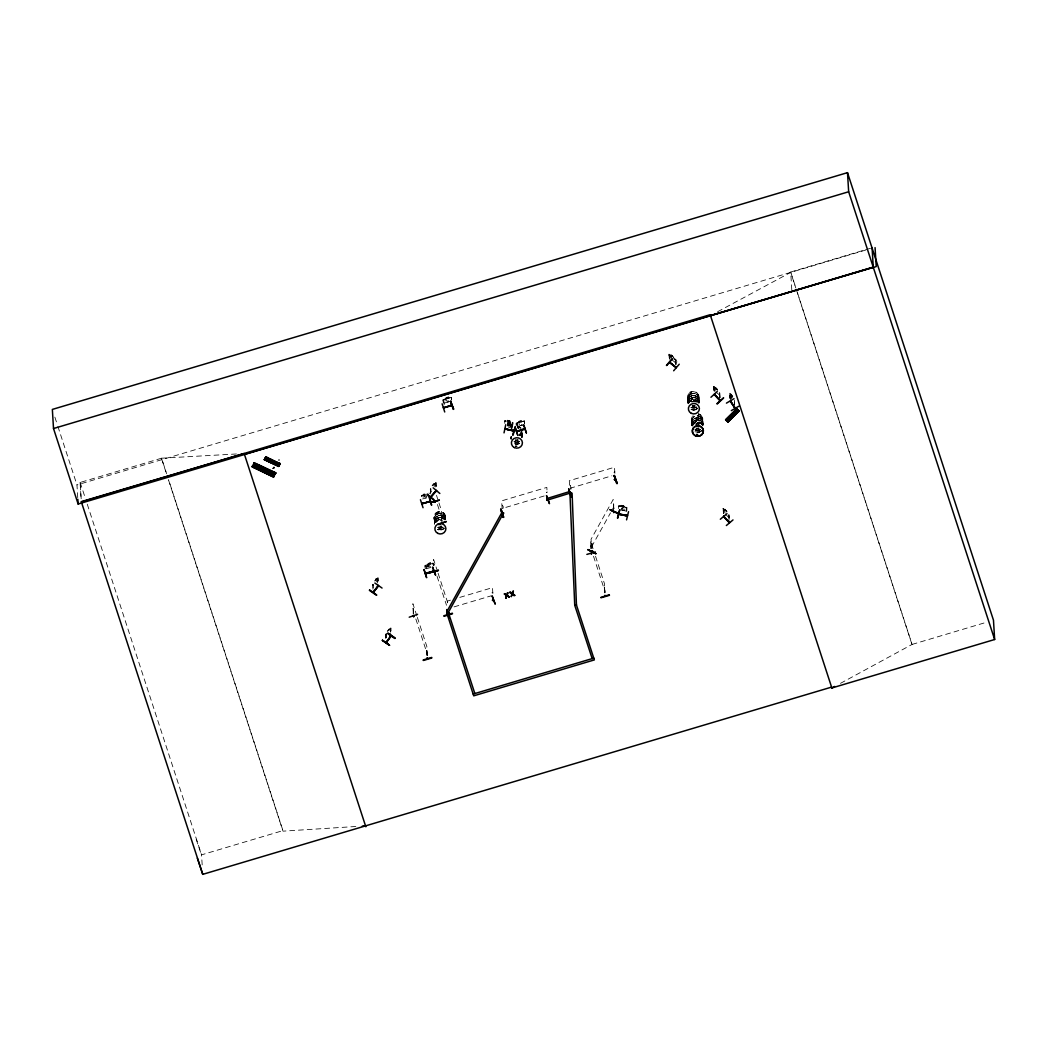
<?xml version="1.0" encoding="UTF-8"?>
<svg xmlns="http://www.w3.org/2000/svg" width="1047" height="1047" viewBox="0 0 1047 1047"><rect width="100%" height="100%" fill="white"/><g stroke="black" fill="none" stroke-linecap="round" stroke-linejoin="round"><path stroke-width="0.75" stroke-dasharray="5 3.75" d="M274.275 467.093L273.921 468.506L274.078 467.342M434.361 517.388L434.23 518.762L434.139 516.982M434.505 521.55L434.61 524.403M438.523 512.533L437.816 512.794L438.772 512.637M438.3 518.985L438.785 518.344M441.821 526.706L440.957 527.099L440.918 526.104M441.808 521.21L441.625 514.862L441.258 520.909M437.005 521.537C425.619 513.279 449.098 506.146 444.635 519.26M445.276 519.862L445.171 517.074L443.535 514.692M511.015 439.112L511.263 437.581A5.523 5.222 -3.5 0 0 511.132 438.929L511.041 437.162A5.523 5.222 -3.5 0 0 511.263 438.497M517.323 441.036L518.213 441.153M521.694 434.165L521.838 432.804L521.93 434.57M521.825 436.285L522.073 434.754M687.879 397.337L687.748 398.698C685.72 384.328 708.008 394.928 694.828 401.826A5.523 5.222 -3.5 0 0 697.577 393.685A5.523 5.222 -3.5 0 0 688.546 394.065A5.523 5.222 -3.5 0 0 691.949 401.969M688.01 399.444L688.73 403.697M687.892 402.964L688.533 400.176M691.831 393.096L691.491 393.057M691.727 398.868L692.42 398.318L692.447 399.116M692.42 398.776L692.525 398.383M693.533 400.648L694.802 399.889M691.596 421.221L691.831 419.69M693.952 400.124L693.886 400.661M691.975 423.852L691.845 425.331L692.486 422.53L694.475 420.488M694.056 406.236L694.357 407.335M693.978 406.419L695.339 407.1M695.653 421.103L696.608 420.946L695.732 421.326M696.373 420.685L695.666 420.986M697.76 422.752L697.969 423.603M697.812 422.608L698.323 422.373M699.252 429.218L698.087 428.432M697.773 423.04L698.846 422.569M698.859 423.08L698.1 422.19L697.799 423.498M702.642 422.294L702.773 420.933L702.877 422.7M702.773 424.401L702.642 421.365M618.28 506.002L619.301 505.897M621.107 506.211L621.041 505.269L623.894 505.819L623.842 506.866L625.281 507.455L625.386 509.208L621.355 509.182M625.844 507.154L626.8 507.73L623.855 506.774M622.114 510.282L626.119 511.041L626.97 510.164M626.185 507.808L626.957 507.965L626.185 507.808L626.643 515.464M279.065 459.829L278.855 460.549M279.104 460.196L278.947 459.515M504.549 420.959L505.596 420.802M504.824 423.407L504.667 420.894L505.544 420.763M505.531 420.842L512.938 422.857M512.428 422.909L513.213 423.08L512.428 422.909L512.808 429.021M512.389 426.05L505.753 424.545L512.363 426.129L513.2 425.304L513.03 422.87L512.088 422.268M510.282 423.786L511.617 424.441M512.153 424.271L513.095 424.886L507.559 423.171M377.653 581.792L378.216 580.221M390.439 632.192L390.623 628.37L390.518 635.11M435.67 486.92L436.246 485.311M434.387 519.626C435.408 515.059 442.187 513.972 444.674 517.899M434.989 518.239L434.492 522.427M434.505 521.628L435.015 520.241M438.536 512.768L437.868 512.559M517.074 440.473L517.1 441.232M521.681 432.123L519.181 435.473M521.943 436.154L521.327 437.541A5.523 5.222 -3.5 0 0 521.105 432.346M688.376 396.067L687.63 398.855L688.599 401.59M687.905 399.561L688.507 398.174M688.023 401.564L689.384 399.025M691.583 392.717L691.57 392.324M688.141 403.475C689.096 399.509 694.501 397.952 697.485 400.674M688.245 403.37L688.743 402.074M695.169 400.739L694.423 401.42M688.507 401.538L689.515 402.624A5.615 5.3 -3.5 0 1 689.175 395.099A5.615 5.3 -3.5 0 1 697.106 394.771A5.615 5.3 -3.5 0 1 697.394 402.27L698.82 398.567L698.912 400.334L698.689 398.999M698.284 401.119C700.063 398.069 697.93 393.973 694.514 393.384M692.329 418.42L691.583 421.221L692.551 423.956M691.858 421.928L692.46 420.541M692.093 425.828L692.708 424.441M698.192 429.008L698.689 428.315M698.362 414.128A5.523 5.222 -3.5 0 1 698.755 424.205C704.121 423.001 703.846 414.638 698.375 413.853A5.523 5.222 -3.5 0 1 698.742 424.022M702.144 423.564L702.511 419.245M702.877 424.284L702.275 425.671A5.523 5.222 -3.5 0 0 697.891 418.08A5.523 5.222 -3.5 0 0 692.106 424.846L691.727 421.391L691.962 422.739M272.73 468.572L273.673 467.067M272.901 468.65L273.843 467.145M591.529 546.9L610.493 512.86M611.278 511.446L613.647 507.193M613.359 509.287L613.463 504.196L614 508.75M592.262 547.777L591.725 543.223L591.882 548.445M613.621 509.418L613.738 504.327M591.62 544.034L592 543.367M434.911 518.317L435.827 517.126M435.146 522.217L436.062 521.04M440.407 520.438L441.402 520.555M441.952 526.994L441.049 527.479L440.722 526.706M518.474 441.18L517.231 441.389M688.285 396.132L690.287 394.091L694.541 393.384M688.416 398.24L690.457 396.211L689.279 397.101M691.858 399.064L692.577 398.881M692.25 418.499L694.279 416.444M692.368 420.606L694.41 418.551M692.617 424.506C694.737 420.488 701.555 420.802 702.89 425.278L702.393 424.114M702.092 421.548L700.116 423.577M702.236 423.485L701.307 424.663A5.523 5.222 -3.5 0 0 701.006 417.321A5.523 5.222 -3.5 0 0 693.206 417.635A5.523 5.222 -3.5 0 0 693.494 425.017L692.46 423.891M699.422 429.296L698.336 429.623M377.247 580.653L377.142 578.899L376.253 579.711L376.174 578.598L374.538 580.889M376.174 579.645L378.059 577.708L378.32 582.773M372.941 589.252L373.125 584.056M377.326 578.625C378.53 576.805 376.462 583.336 377.692 584.736M387.272 631.197L389.078 629.025L389.078 630.072L389.955 629.273L390.073 631.027M387.73 631.315L388.764 629.967M390.23 628.396L389 630.019L390.884 628.069L391.055 631.603M385.479 635.032L386.199 634.587L385.662 638.094M669.858 358.467L669.269 354.711L669.7 355.417M671.192 355.705L671.14 354.763L673.47 357.407M676.009 363.139C680.851 360.508 662.646 350.169 671.271 355.797L671.14 354.763L674.49 358.624L674.595 360.377L673.509 360.273M671.232 359.435L675.263 362.38M675.472 364.186L675.394 359.383L676.283 364.435M676.009 359.854L675.197 359.605M432.123 485.638L434.034 483.544L434.165 484.552M432.594 485.468L433.733 484.211L432.607 485.782M434.034 484.591L436.089 482.798L435.369 483.125M430.448 493.896L430.683 488.74L430.867 491.802M435.853 483.073L436.036 486.135M626.119 511.041L626.944 510.282L626.721 507.638M714.303 387.01L713.674 386.5L714.054 391.722M714.735 390.557L714.015 386.945L714.499 390.753M715.598 388.201L715.546 387.259L715.598 388.358L714.643 387.665L714.748 389.419M713.766 389.091L714.486 390.714M713.609 386.565L717.404 390.269L715.467 387.325M719.59 395.19L719.446 392.56M723.398 508.816L723.686 513.41M724.995 510.072L724.943 509.13L724.995 510.242L724.04 509.536M723.228 510.897L723.883 512.598M726.814 511.237L724.864 509.195M728.974 515.085L729.393 517.951M438.562 513.161L437.882 512.873M435.997 521.066L439.923 519.338L442.763 519.94M689.515 402.31A5.523 5.222 -3.5 0 1 689.227 394.928L690.326 394.091M689.397 399.116L693.323 397.297L697.381 398.789L696.163 398.004M692.42 409.887L691.02 409.416A5.615 5.3 -3.5 0 0 697.76 408.291L695.3 409.77L692.394 409.901M693.35 421.47C695.718 418.839 700.364 419.284 702.275 422.216M696.399 421.47L696.268 420.75M700.574 431.547L701.739 430.644M390.204 628.449L390.884 628.069L390.976 630.66M442.999 399.98L445.826 398.737L444.478 399.561L444.582 401.315L448.613 400.883M517.074 422.805L516.079 423.407L516.236 425.933M421.418 495.898L426.875 493.818M424.925 565.733C427.045 564.987 434.741 560.027 433.327 565.799M425.933 565.131L425.017 565.72L425.095 568.285M675.145 362.38L675.839 361.909M675.197 362.471L675.681 359.409M730.479 400.255L729.811 393.149L730.767 397.35M731.316 395.151L731.251 394.209L731.277 395.308L730.544 394.457L730.741 398.043M729.877 395.727L730.544 397.402M731.172 396.146L731.251 398.096L730.518 397.232M731.316 397.049L731.199 397.991L730.23 396.46L731.29 397.939M734.327 402.087L734.405 404.652M719.603 395.059L715.716 391.853M717.64 311.718L790.707 272.39L795.772 287.899M840.466 683.351L912.081 644.428L796.257 289.103M524.599 423.538L524.416 420.933L521.642 421.509L521.563 420.475L518.775 421.313L518.959 422.347L517.584 423.067L517.689 424.82L521.72 424.388M624.352 506.931L621.303 508.449L623.96 508.934L623.855 507.18L621.198 506.669M521.851 435.343L522.191 436.743M513.907 441.638L516.76 442.318L519.548 441.402M518.213 442.083L519.548 441.494M519.665 443.418L516.878 444.255L514.025 443.653A5.523 5.222 -3.5 0 0 519.613 443.47M690.418 396.198L691.766 395.622M690.536 398.213L693.323 397.389L696.176 397.978M694.815 401.21L693.598 400.608M698.846 401.106L697.367 398.698M695.077 407.008L694.344 406.943M694.37 418.564L697.158 417.727M441.782 529.834L444.216 528.369A5.523 5.222 -3.5 0 1 437.567 529.52M699.252 432.123L700.6 431.547M507.481 425.723L508.921 425.2L511.46 426.666L509.509 425.134C513.593 423.014 507.664 426.443 507.468 423.616M511.63 424.297L507.625 424.14M81.169 498.699L80.174 482.445L161.565 458.206L166.63 473.715M791.781 289.77L790.694 272.024L870.515 248.257M77.74 497.665L76.968 484.931L865.843 250.011M445.786 397.886L448.482 397.062L448.443 398.056L449.857 397.952L449.961 399.705M443.954 399.365L451.296 397.69M442.999 400.163L443.771 399.941L442.96 399.902L443.208 402.388L444.229 403.108L450.694 401.223M444.164 403.16L449.359 401.525M518.906 421.404L521.498 420.632L521.55 421.561L522.963 421.47L523.068 423.224M518.932 422.255L517.035 422.779L524.351 421.051L524.508 423.564M516.878 423.446C515.595 423.407 518.357 425.344 517.244 428.315M522.466 425.03L517.244 426.587L523.801 424.729M422.373 495.139L426.993 495.898M422.582 498.948L426.509 497.796L422.543 498.817M544.178 495.977L502.102 508.502L501.644 500.859L546.835 487.405L547.201 493.517M569.777 488.36L611.854 475.822M424.99 566.623L433.327 564.163M430.553 566.623L426.522 567.068L426.417 565.301L427.778 564.582L427.608 563.548L430.409 562.802L430.474 563.744L431.783 563.705L431.901 565.459M426.064 568.822L432.62 566.964M450.432 600.18L447.318 601.109L447.593 605.69M459.777 597.392L492.509 587.642L492.875 593.767M454.018 606.894L491.409 595.756M202.176 864.874L201.561 854.849L282.952 830.611L168.646 479.932M912.081 644.428L987.203 622.062M427.045 496.644L423.001 497.05L422.896 495.296L424.271 494.577L424.179 493.556M502.691 505.282C501.16 505.649 504.274 505.518 502.953 508.515M570.458 485.415C568.809 484.434 572.12 487.431 570.72 489.826M425.697 565.668C424.153 566.1 427.268 565.746 425.893 568.73M590.547 545.749L590.73 548.707M413.238 614.34L413.172 608.359L413.591 612.024M413.408 609.079L412.884 608.438M604.499 592.131L604.525 587.629L604.734 592.864M426.561 650.409L426.927 656.299M691.753 395.609L696.046 395.975M691.988 399.522L693.441 399.287M695.012 401.511L696.412 401.983A5.615 5.3 -3.5 0 0 692.132 401.642L695.038 401.511M693.624 406.105L695.077 405.856A5.615 5.3 -3.5 0 1 692.159 405.974L695.077 405.87A5.523 5.222 -3.5 0 1 692.198 406.014M693.742 408.068L696.53 407.165L693.742 408.081L690.889 407.388L692.276 407.964M517.519 440.08L518.173 440.133L515.163 440.224A5.523 5.222 -3.5 0 0 518.056 440.133M697.524 423.747L698.99 423.878L696.072 423.983A5.523 5.222 -3.5 0 1 700.312 424.31M696.229 430.225L694.842 429.754L699.147 430.121M697.695 430.448L700.482 429.532A5.523 5.222 -3.5 0 1 694.92 429.872M699.265 432.136L694.972 431.783M443.601 514.718C439.256 510.465 431.246 516.524 435.081 521.655M434.61 522.204A5.523 5.222 -3.5 0 1 438.261 515.648L439.688 515.451M439.805 517.454L437.018 518.278L435.029 520.32C436.769 517.179 441.18 516.485 443.863 518.841M440.224 528.054L438.758 527.937L441.677 527.819M441.795 529.834L437.502 529.481M161.565 458.206L237.682 453.901M168.475 479.84L282.991 831.161L355.823 826.502M623.776 505.923L621.12 505.413L621.185 506.355L619.772 506.395L619.876 508.148M451.336 397.507L448.417 397.965L448.352 397.022L445.669 397.795L445.852 398.828M432.293 563.142L433.275 563.26M693.206 395.373L694.671 395.504M697.158 417.74L699.998 418.329L702.144 420.2M698.323 422.15L699.174 422.726M696.111 428.354L699.03 428.236A5.523 5.222 -3.5 0 1 696.15 428.38M696.477 434.361L697.943 434.479A5.523 5.222 -3.5 0 1 696.517 434.387M515.281 442.122L516.747 442.24M515.425 444.111L516.878 444.229M515.556 446.218L517.009 446.349A5.615 5.3 -3.5 0 1 515.543 446.114M439.557 513.344L440.996 513.462M428.825 493.124L429.767 493.281M621.198 506.264L619.235 505.95L625.87 507.219M619.458 509.653L626.145 510.936M510.164 423.891L512.179 424.336M507.573 423.485L510.203 424.114L507.573 423.381L507.468 421.627L510.111 422.216L510.308 425.867L507.677 425.239M507.73 425.998L511.721 426.194L511.525 422.543L510.085 421.915L510.151 420.868L507.324 420.227L507.455 421.313L506.054 421.313L506.159 423.067M508.462 427.189L512.363 428.079M373.085 587.89L372.876 584.278L372.968 586.87L373.727 587.001M386.552 637.374L385.872 637.283M431.233 491.802L430.526 491.58M694.671 400.072L694.959 400.347M691.91 401.956L688.389 399.601L687.513 396.957M698.742 419.782L701.333 421.143M517.44 425.736L520.961 428.079A5.536 5.248 -3.5 0 0 517.414 425.815M517.532 427.621L518.932 428.092A5.536 5.235 -3.5 0 0 517.519 427.582M441.271 517.48L442.659 518.043M671.219 355.862L670.093 355.326L670.211 357.079M695.797 391.997L697.001 392.795M696.006 395.962L698.192 397.847M702.014 418.093L699.828 416.222L695.574 415.868A5.523 5.222 -3.5 0 1 701.268 424.349M694.475 423.839L691.714 420.698L692.132 416.601A5.523 5.222 -3.5 0 0 695.889 424.14M519.26 434.112L520.503 434.911M442.488 516.04L443.666 516.825M442.659 517.964L444.805 519.914M376.239 579.541L376.253 578.664M668.928 355.313L671.284 357.053M673.509 358.755L675.747 360.417M430.291 489.001L430.592 491.514M730.335 396.486L729.72 395.962L729.929 398.567M715.546 387.429L717.352 389.327M725.061 510.177L723.006 508.436L726.801 512.14L726.814 511.132M725.113 513.724L728.463 517.231M689.227 394.928A5.523 5.222 -3.5 0 1 697.027 394.601L697.969 395.687M697.171 396.761L698.807 399.116L698.82 402.048A5.523 5.222 -3.5 0 0 693.219 395.701A5.523 5.222 -3.5 0 0 688.154 402.493L687.892 401.132L688.036 403.108A5.523 5.222 -3.5 0 1 693.336 397.664A5.523 5.222 -3.5 0 1 699.056 402.65L698.938 400.687M698.428 401.747L697.42 400.648L698.336 401.708A5.615 5.3 -3.5 0 0 688.193 403.553M701.006 416.994L702.642 419.363M701.137 419.101L702.773 421.47M701.372 423.014L702.301 424.061M520.385 432.935L521.943 435.369M520.438 434.885L522.06 437.253M434.989 521.589L435.997 522.689A5.523 5.222 -3.5 0 1 438.156 513.894A5.523 5.222 -3.5 0 1 445.158 520.006L445.302 518.631L445.355 519.521M731.172 394.261L732.782 396.538M732.704 397.48L730.152 393.646L730.44 398.226M731.29 397.206L730.269 395.57L731.46 398.122M697.969 395.674L698.807 398.24L698.663 396.46M698.323 399.771L699.174 402.414L698.925 401.04M702.275 422.137L702.89 423.485M691.74 420.685L692.355 421.941M521.825 433.353L521.105 432.018A5.523 5.222 -3.5 0 1 521.288 437.214M521.341 435.918L521.943 437.162M511.643 437.868L511.028 436.612L511.747 437.947A5.523 5.222 -3.5 0 1 511.158 436.73M444.452 515.739L445.289 518.304L445.145 516.524M444.569 517.846L445.289 519.181M713.897 389.091L714.604 390.675M731.238 397.494L730.754 396.8M196.208 839.236L201.6 855.399M790.694 272.024L795.746 287.545M796.27 289.456L912.094 644.795M593.047 548.641L590.56 541.024L591.032 548.667M595.534 556.271L604.472 583.702L605.035 592.772M593.518 556.284L604.944 591.359M436.494 495.336L438.471 501.434M438.968 502.953L441.454 510.583L442.096 521.118M437.45 504.51L441.926 518.226M437.594 571.688L433.615 559.491L433.982 565.616M438.091 573.219L447.527 602.182M437.057 576.282L446.506 605.258M430.435 563.666L430.291 562.776M416.863 615.911L412.884 603.713L413.539 614.249M417.36 617.429L426.81 646.392L427.359 655.461M415.842 618.986L427.268 654.048M161.604 458.756L166.447 473.624M80.174 482.445L85.239 497.953M87.254 504.17L201.561 854.849M54.863 417.125L57.376 424.833M57.873 426.365L76.968 484.931M604.237 587.72L604.459 588.44M424.087 493.543L424.179 494.577L421.404 495.715L421.575 498.293M702.89 423.407L703.139 424.86M688.01 400.373L687.761 399.025L687.879 400.792M521.707 431.246L521.197 435.434A5.523 5.222 -3.5 0 0 521.576 431.482M521.707 433.236L522.073 434.741M510.897 437.123L511.145 438.588M445.027 515.189L445.276 516.551M434.492 520.438L434.243 519.09L434.361 520.856M734.327 400.085L734.667 406.092M732.403 396.316L731.487 394.915M731.303 395.622L731.408 397.376M729.864 393.24L730.269 399.915M728.843 514.43L729.157 518.147M728.764 515.87L729.039 520.451M719.812 393.018L720.087 397.611M719.577 393.214L719.865 397.808M726.749 511.198L726.801 512.14M719.368 393.986L719.642 398.58M726.435 511.015L725.283 510.111M725.008 510.543L725.113 512.31M717.431 389.262L717.47 390.295M717.038 389.144L715.873 387.913M723.935 509.379L724.118 512.441M723.451 513.606L723.137 508.449L723.215 511.028M715.611 388.673L715.729 390.439M714.015 386.945L714.29 391.539M713.674 386.5L713.832 389.144M702.629 418.826L702.759 420.593M702.89 423.053L702.995 425.003A5.523 5.222 -3.5 0 0 697.289 420.017A5.523 5.222 -3.5 0 0 691.988 425.462M691.609 419.271L691.714 421.038M691.845 423.512L691.962 425.37A5.523 5.222 -3.5 0 1 697.289 419.834A5.523 5.222 -3.5 0 1 702.995 424.702M675.394 359.383L675.852 367.026M672.907 356.386L671.546 355.365M671.232 356.176L671.336 357.93M669.884 355.195L670.08 358.244M669.269 354.711L669.543 359.304M669.255 357.995L668.941 354.331L669.766 354.658L668.889 354.396L669.02 356.948M623.318 505.989L621.604 505.662M618.371 506.028L618.528 508.541M614.877 473.362L614.51 467.25L569.306 480.704L569.686 486.829M613.738 508.62L613.176 499.55L591.058 539.244L591.62 548.314M604.525 587.629L604.891 593.518M591.725 543.223L592 547.646M521.707 430.775L521.812 432.463A5.536 5.235 -3.5 0 1 520.333 436.233M521.956 434.924L522.06 436.887A5.523 5.222 -3.5 0 0 520.307 433.262M521.04 420.92L519.377 421.418M509.667 422.896L507.978 422.504M451.309 397.415L451.493 400.033M451.244 397.546L451.401 400.046M447.933 397.415L446.271 397.912M443.771 399.941L444.137 404.809M436.023 482.732L436.272 486.318M435.186 485.677L435.081 483.91L434.099 484.643L434.034 483.544M434.125 484.957L434.23 486.711M430.919 488.923L431.102 491.985M430.356 488.936L430.579 492.561M433.236 563.168L433.419 565.773M424.284 494.891L424.401 496.644M426.862 650.318L427.215 656.207M390.623 628.37L390.806 631.433M385.95 634.417L386.134 637.479M385.689 634.639L385.911 638.264M377.797 578.009L377.98 581.072M376.279 580.012L376.383 581.779M80.109 482.693L81.169 500.073M688.664 403.645A5.615 5.3 -3.5 0 1 692.486 395.57A5.615 5.3 -3.5 0 1 698.886 401.943M688.01 402.794A5.523 5.222 -3.5 0 1 694.043 397.363A5.523 5.222 -3.5 0 1 698.899 403.697M696.451 406.969A5.523 5.222 -3.5 0 1 690.941 407.204M688.73 403.37A5.523 5.222 -3.5 0 1 692.486 395.426A5.523 5.222 -3.5 0 1 698.781 401.695M695.025 405.542A5.523 5.222 -3.5 0 1 692.172 405.66M689.541 402.663A5.523 5.222 -3.5 0 1 688.939 395.635A5.523 5.222 -3.5 0 1 696.294 394.405A5.523 5.222 -3.5 0 1 698.179 401.223M697.027 394.601A5.523 5.222 -3.5 0 1 697.315 401.983M696.477 407.283A5.523 5.222 -3.5 0 1 690.968 407.519M697.682 408.003A5.523 5.222 -3.5 0 1 691.059 409.102M688.259 403.344A5.523 5.222 -3.5 0 1 698.31 401.655M697.708 408.356A5.523 5.222 -3.5 0 1 691.085 409.456M688.285 403.697A5.523 5.222 -3.5 0 1 698.336 402.022M692.146 401.59A5.523 5.222 -3.5 0 1 696.347 401.943M692.159 401.943A5.536 5.235 -3.5 0 1 695.025 401.826M700.417 429.453A5.523 5.222 -3.5 0 1 694.907 429.689M703.008 424.82A5.523 5.222 -3.5 0 0 697.289 419.834A5.523 5.222 -3.5 0 0 691.962 425.147M700.417 429.335A5.523 5.222 -3.5 0 1 694.894 429.558M694.554 423.865A5.523 5.222 -3.5 0 1 693.088 415.698M692.682 425.736A5.523 5.222 -3.5 0 1 697.158 417.701A5.523 5.222 -3.5 0 1 702.236 425.344M698.977 427.909A5.523 5.222 -3.5 0 1 696.124 428.027M693.467 424.663A5.523 5.222 -3.5 0 1 694.292 416.405M701.66 430.71A5.523 5.222 -3.5 0 1 695.038 431.822M692.237 426.05A5.523 5.222 -3.5 0 1 702.89 425.606M701.634 430.356A5.523 5.222 -3.5 0 1 695.012 431.469M692.211 425.697A5.523 5.222 -3.5 0 1 702.864 425.252M697.93 434.152A5.523 5.222 -3.5 0 1 696.491 434.034M696.124 424.31A5.523 5.222 -3.5 0 1 698.977 424.192M519.482 441.337A5.523 5.222 -3.5 0 1 513.959 441.559M520.307 433.078A5.523 5.222 -3.5 0 1 522.06 436.704M521.55 432.228A5.497 5.196 -3.5 0 1 519.116 435.487M517.414 426.024A5.497 5.196 -3.5 0 1 520.843 428.315M521.655 431.325A5.615 5.3 -3.5 0 1 521.249 435.369M517.545 427.739A5.615 5.3 -3.5 0 1 518.919 428.21M518.043 439.779A5.523 5.222 -3.5 0 1 515.189 439.897M521.576 432.071A5.536 5.248 -3.5 0 1 519.129 435.356M519.495 441.52A5.523 5.222 -3.5 0 1 513.972 441.755M511.276 438.693A5.523 5.222 -3.5 0 1 511.041 437.345M511.158 439.282A5.523 5.222 -3.5 0 1 511.8 436.651M519.26 434.426A5.523 5.222 -3.5 0 1 521.956 437.489M519.587 443.117A5.523 5.222 -3.5 0 1 514.077 443.339M519.233 434.073A5.523 5.222 -3.5 0 1 521.93 437.136M516.982 446.035A5.523 5.222 -3.5 0 1 515.556 445.917M441.533 525.96A5.523 5.222 -3.5 0 1 438.68 526.078M445.184 519.404A5.523 5.222 -3.5 0 0 438.287 516.001A5.523 5.222 -3.5 0 0 434.636 522.558L434.374 521.197L434.492 523.068A5.523 5.222 -3.5 0 1 444.687 519.94M437.07 521.38A5.523 5.222 -3.5 0 1 434.767 514.339A5.523 5.222 -3.5 0 1 442.227 512.114A5.523 5.222 -3.5 0 1 444.53 519.155M437.07 521.563A5.523 5.222 -3.5 0 1 434.78 514.522A5.523 5.222 -3.5 0 1 442.24 512.297A5.523 5.222 -3.5 0 1 444.53 519.338M438.261 515.648A5.523 5.222 -3.5 0 1 445.158 519.05M435.997 522.374A5.523 5.222 -3.5 0 1 438.13 513.54A5.523 5.222 -3.5 0 1 445.132 519.652M442.946 527.165A5.523 5.222 -3.5 0 1 437.437 527.387L438.758 528.002L437.371 527.544A5.523 5.222 -3.5 0 0 442.96 527.348M444.164 528.054A5.523 5.222 -3.5 0 1 437.541 529.167M435.238 522.113A5.523 5.222 -3.5 0 1 442.698 519.901M435.264 522.466A5.523 5.222 -3.5 0 1 442.724 520.254M434.649 521.812A5.523 5.222 -3.5 0 1 443.784 519.09M618.476 506.29L619.196 506.722L618.476 506.29M504.772 421.182L505.479 421.64L504.772 421.182M507.402 422.177L510.216 422.844L507.402 422.177M386.251 633.579L385.715 634.757L386.33 633.644M512.035 427.333L511.185 428.485A5.536 5.248 -3.5 0 1 512.114 427.385M375.925 579.292L374.905 580.941L375.925 579.292M443.012 527.23L441.677 527.884L443.025 527.322M448.469 398.37L445.865 399.143L445.97 400.896L448.574 400.124L448.469 398.37M521.576 421.876L518.972 422.648L519.09 424.415L521.681 423.642L521.576 421.876M524.416 421.208L523.736 421.719L524.416 421.208M429.872 563.155L428.223 563.967L429.872 563.155M430.396 564.124L427.804 564.896L427.909 566.649L430.5 565.877L430.396 564.124M614.785 471.896L614.118 472.393L614.785 471.896M547.123 492.051L546.442 492.548L547.123 492.051M433.249 563.469L432.568 563.98L433.249 563.469M433.903 564.137L433.838 564.948L433.903 564.137M492.797 592.288L492.116 592.798L492.797 592.288M509.575 421.025L507.874 420.632L509.575 421.025"/><path stroke-width="1.5" d="M591.791 551.507L592.497 550.735M614.275 511.944L613.908 512.585M719.93 400.556L714.172 394.444M720.271 400.268L719.734 400.033M729.68 522.505L723.804 516.393M378.569 585.875L373.072 592.38L378.294 585.312M386.474 641.994C396.918 628.933 387.612 639.01 386.33 642.832M434.322 571.426L434.675 572.526L434.047 571.793M426.967 658L427.241 658.498M604.813 596.031L604.839 595.73M443.378 407.833L451.741 405.268M451.951 405.595L444.399 407.636M524.024 429.113L525.057 429.1M430.382 501.382L421.889 503.843L422.818 503.371M430.278 500.819L429.44 501.343M433.785 570.811L433.746 571.505L433.589 570.785M448.273 613.738L448.901 612.953M502.298 513.174L503.241 512.899L502.468 513.082M493.268 600.284L492.561 600.088M546.73 499.943L546.874 499.576M547.66 499.393L547.751 499.772M569.974 493.032L570.903 492.548M614.406 479.788L615.139 479.487M617.442 518.056L619.732 509.784L617.809 518.121M626.63 515.176L626.656 515.844L619.562 514.404M626.551 519.875L628.54 511.669M505.74 424.742L504.026 432.869M512.768 430.893L505.832 429.021M512.677 434.976L515.268 426.914M515.229 426.888L513.135 435.068M587.956 549.767L595.769 553.693M505.02 593.845L504.379 594.042L506.656 595.18L507.847 592.838L507.167 593.047M509.863 592.236C515.935 596.28 507.664 592.196 510.517 592.052L512.153 593.544L513.344 591.202L512.664 591.411M509.274 597.052L507.154 595.363L509.274 597.052L506.97 595.887L505.753 598.269L506.447 595.547L505.753 598.269M514.771 595.416L512.664 593.728L514.771 595.416L512.467 594.251L511.237 596.476M436.324 490.716L430.566 497.024L436.363 490.376M507.167 595.521L507.847 592.838M512.664 593.885L513.344 591.202M511.25 596.633L511.944 593.911M613.935 511.839L613.555 512.507L613.974 511.761M376.724 594.971L369.604 589.867M382.404 640.28L389.589 645.292L382.43 640.214M734.942 408.212L730.309 401.367M735.19 408.225L734.758 407.545M252.68 465.836L274.144 475.888L273.489 477.144L252.144 466.726L254.303 462.787L275.793 472.799L273.62 476.817L252.131 466.818L252.693 465.81L274.17 475.848L252.693 465.81M275.767 472.864L275.099 474.121L253.61 464.109L254.133 462.866M265.768 457.016L280.046 463.847L278.882 465.876L264.708 458.966L279.143 465.549L278.698 466.386L264.354 459.738L265.886 456.832L279.968 464.004M265.441 457.696L265.886 456.858L265.428 457.722L279.785 464.331M280.216 463.507L278.685 466.412L264.433 459.528M278.934 465.915L264.708 458.966M280.112 463.625L265.637 457.33M724.079 517.179L728.83 522.191M433.733 500.152L427.32 494.249M444.308 407.898L443.509 407.427M524.953 428.55L524.966 428.825M252.432 466.321L273.66 476.751M253.636 464.07L275.139 474.029M254.12 463.062L275.61 473.074M264.368 459.712L264.812 458.874M275.23 473.807L253.911 463.52M421.889 503.542L430.291 501.408M448.901 613.49L447.684 613.791L448.103 613.005M493.333 600.258L492.496 600.468M546.822 499.916L547.673 499.668M547.594 500.047L547.254 498.215M446.676 612.652L473.728 695.836L594.343 659.911L576.452 604.996L572.094 493.216L570.144 492.928M615.335 479.853L614.393 479.591M595.795 553.51L587.982 549.583M254.342 467.747L256.319 463.978M255.795 468.428L257.771 464.659M262.103 471.359L264.08 467.59M269.655 458.756L268.333 461.204M269.629 461.871L270.951 459.358M271.094 462.552L272.403 460.039M271.448 475.718L273.424 471.948M277.324 465.457L278.646 462.944M474.854 693.546L448.338 612.403L446.82 611.657L502.102 512.166M446.689 612.901L448.338 612.403L503.62 512.912M610.205 509.876L618.254 513.383L610.231 509.667M592.157 551.337L592.052 550.63M390.544 636.511L391.382 636.118M376.475 595.285L369.355 590.338M382.364 640.45L389.51 645.371M610.244 509.784L618.07 513.671M591.005 553.497L591.162 553.771M592.157 551.717L592.445 550.722M373.871 591.987L377.967 586.307M382.05 588.048L374.852 583.048M387.953 633.213L395.125 638.12L387.979 633.199M386.199 642.845L391.12 635.673M672.266 359.056L666.717 365.521M666.416 365.416L672.004 358.859M679.241 364.225L673.653 370.782M279.876 464.135L265.519 457.447M278.803 466.151L264.459 459.463M275.4 473.532L253.754 463.703M433.183 487.823L439.845 493.477M430.906 497.155L436.599 490.572M505.151 428.799L513.697 430.657M737.114 409.207L726.291 420.462L725.597 419.834L736.695 408.827L738.973 410.843L728.031 422.059L727.312 421.391L738.737 410.686M727.299 421.378L738.973 410.777L736.839 408.853L725.584 419.821M737.167 409.259L726.343 420.501M726.147 420.292L737.271 409.285M727.142 421.09L726.592 420.41M727.443 421.483L738.58 410.516M727.573 421.64L738.973 410.843M736.839 408.853L725.872 420.083L727.992 422.02L739.09 411.026M413.316 616.002L413.565 616.539M503.267 513.279L502.442 512.808M714.394 394.248L720.035 400.582M716.92 403.658L723.516 397.847M717.247 403.972L723.569 398.043M720.336 519.233L726.998 513.671M726.356 525.529L732.992 519.94M442.214 522.872L442.083 522.231L441.873 522.95M619.039 513.907L627.519 515.634M436.049 491.553L435.774 490.899M505.91 429.309L505.937 428.616M505.086 429.087L513.658 430.697M726.435 403.134L733.986 398.685M730.557 400.936L734.811 408.081M731.316 410.633L738.868 406.184M197.36 858.2L202.752 874.35L831.58 687.107L831.868 687.984L834.734 686.439M517.362 431.443L524.285 429.1M570.851 493.124L570.065 493.006M425.475 573.468L426.26 573.285M516.773 431.613L517.427 431.076M515.111 427.503L517.846 435.487L515.229 427.333M420.449 499.72L423.04 507.716M501.042 509.156L503.62 517.323L500.95 509.326M503.162 517.44L500.636 509.418M568.691 489.014L571.296 497.181L568.665 489.158M423.996 569.686L426.639 577.708L424.074 569.542M449.176 617.586L446.663 609.55M831.75 688.01L994.65 639.508L993.472 620.19L847.494 172.65L52.35 409.416L53.515 428.537L78.132 504.039L873.277 267.273L872.086 247.799M53.515 428.537L848.659 191.758L847.494 172.65M244.435 454.359L873.263 267.103M450.603 401.446L453.678 409.312L450.72 401.394M444.726 411.981L442.109 403.815M516.577 431.325L524.743 428.524M524.966 429.126L516.668 431.6L516.629 430.932M526.314 432.974L523.696 424.807L526.432 432.908M547.267 498.451L569.843 491.488M547.005 500.217L570.353 493.045M592.183 658.615L574.803 605.493L576.439 604.76M81.273 501.644L244.147 453.482L365.822 826.764M710.481 315.579L876.221 266.566L875.07 247.615M439.321 500.113L430.775 502.56L439.321 500.217M429.519 501.631L422.831 503.568M429.048 497.063L431.613 505.243L429.519 497.076M614.118 475.652L617.141 483.531L614.236 475.587M570.105 492.613L570.17 493.346L570.694 492.443M546.482 495.624L549.466 503.686L546.56 495.741M429.924 572.774L438.431 570.353L429.807 572.539M435.591 575.104L432.555 567.068L435.552 575.091M586.87 554.413L595.363 551.939M417.583 614.301L409.22 617.193M413.591 616.696L413.329 616.186M443.928 615.741L452.396 613.202M444.046 616.251L452.54 613.778M495.139 603.923L492.103 595.887L495.1 603.91M600.873 597.379L609.341 594.735M601.004 597.785L609.485 595.311M423.197 659.963L431.665 657.424M423.328 660.474L431.822 658M714.42 394.523L720.284 400.635M513.58 431.089L513.593 430.343M670.145 362.786L670.329 362.432M426.05 573.259L426.037 572.984M453.286 409.403L450.59 401.289M614.55 475.495L617.128 483.518M616.683 483.505L614.131 475.482M517.244 431.076L517.375 431.482M429.506 501.696L429.479 500.963M422.556 503.306L422.517 502.979M502.508 513.449L502.429 512.768M362.301 826.096L365.534 825.887M730.57 401.21L735.19 407.859M574.711 604.826L576.452 604.996M729.68 522.414L729.327 522.427M627.336 515.229L627.415 515.333M627.258 515.962L618.895 514.26M435.042 501.971L434.924 501.291M591.28 553.235L591.542 554.033M619.745 514.195L626.486 515.53M506.028 429.1L512.729 430.618M604.996 595.272L605.231 596.005M427.32 657.961L427.595 658.301M676.166 367.418L669.74 362.367M502.115 512.402L503.633 513.161M587.956 549.636L595.808 553.654M676.153 367.733L669.465 362.537M675.577 367L670.316 362.746M504.366 593.885L506.46 595.704M427.294 494.393L434.021 499.694M514.129 595.769L512.467 594.251M505.02 593.688L506.656 595.18M735.714 410.031L737.847 411.955M726.88 418.787L729.013 420.711M717.274 391.46L710.952 397.258M729.445 522.741L723.569 516.315M730.283 401.446L730.675 401.76M723.673 516.76L723.791 516.119M618.79 514.208L618.842 513.632M438.405 570.379L425.396 573.848L425.448 573.154M848.659 191.758L994.65 639.508M831.868 687.984L710.193 314.702L81.365 501.958L202.752 874.35M569.856 491.724L574.724 605.074M546.717 499.746L546.861 499.524M501.003 509.287L503.502 517.336M449.006 613.424L447.697 613.948M413.931 616.618L413.604 615.636M735.962 413.748L733.842 411.89M734.968 414.743L732.848 412.884M615.414 479.513L615.126 479.212M614.537 479.382L614.471 479.487M593.832 658.118L473.205 694.043M524.154 428.694L524.115 429.388M505.335 428.485L505.243 429.218L505.138 428.524M493.124 599.604L493.281 600.324M492.535 599.774L492.692 600.494M451.846 405.032L443.64 407.833M451.178 405.582L451.048 405.176M448.692 612.835L448.862 613.555M435.343 501.264L435.382 501.932L435.225 501.212M430.068 500.793L430.225 501.513M432.987 570.955L432.948 571.649M426.155 573.036C431.874 571.767 444.111 567.919 425.579 573.56M413.735 615.78L413.918 616.343M394.837 638.5L387.691 633.579M261.894 466.478L259.905 470.247M259.944 465.575L257.968 469.344M77.844 499.262L78.132 504.039M270.375 460.772L271.657 461.007L270.375 460.772M732.704 414.193L733.973 414.481L732.704 414.193M254.041 463.298L275.505 473.349L254.015 463.337M267.234 457.565L265.912 460.143L267.234 457.631M268.202 458.023L266.88 460.601L268.202 458.089M619.745 514.391L619.667 514.378M446.31 521.563L437.908 524.429L446.31 521.55M737.101 412.636L734.968 410.712L737.101 412.636M733.842 415.855L731.709 413.931L733.842 415.921M691.321 413.343A5.523 5.222 -3.5 0 0 699.409 408.474A5.523 5.222 -3.5 0 0 690.968 404.299A5.523 5.222 -3.5 0 0 691.321 413.343M695.273 435.696A5.523 5.222 -3.5 0 0 703.375 430.841A5.523 5.222 -3.5 0 0 694.92 426.653A5.523 5.222 -3.5 0 0 695.273 435.696A5.523 5.222 -3.5 0 0 703.362 430.71A5.523 5.222 -3.5 0 0 694.907 426.535A5.523 5.222 -3.5 0 0 695.26 435.578M514.326 447.579A5.523 5.222 -3.5 0 0 522.427 442.711A5.523 5.222 -3.5 0 0 513.972 438.536A5.523 5.222 -3.5 0 0 514.326 447.579M437.803 533.394A5.523 5.222 -3.5 0 0 445.891 528.539A5.523 5.222 -3.5 0 0 437.45 524.364A5.523 5.222 -3.5 0 0 437.803 533.394"/></g></svg>
